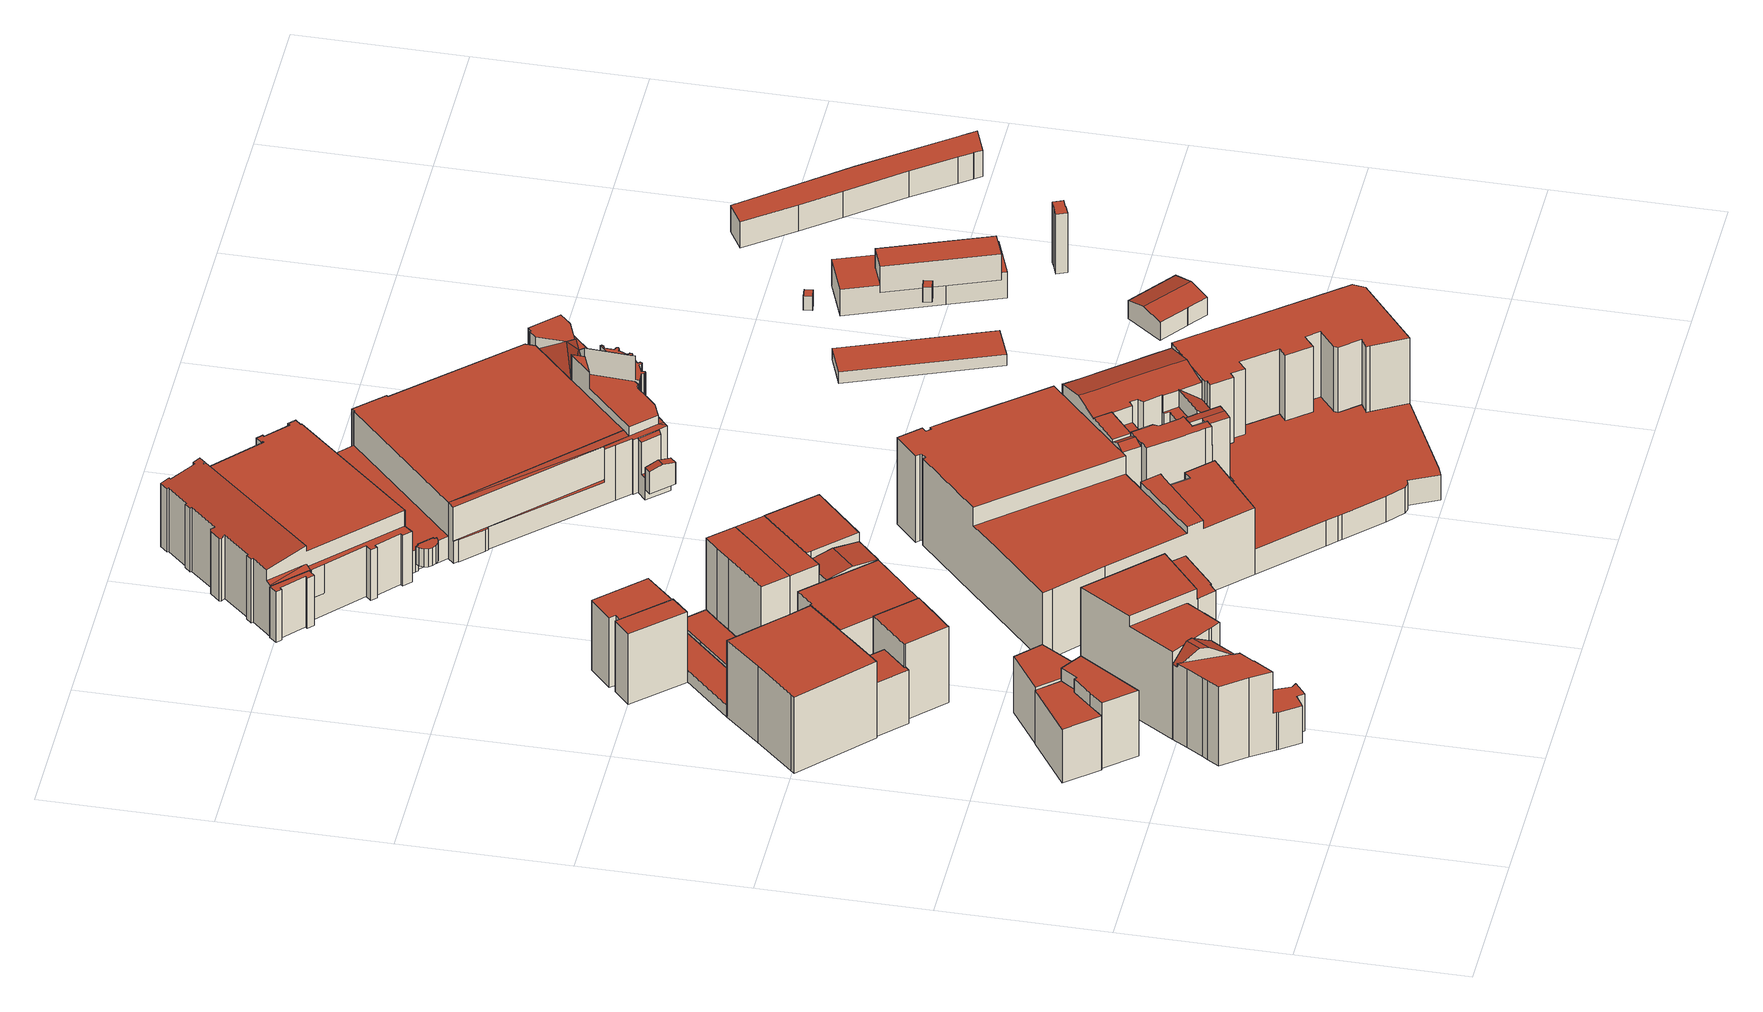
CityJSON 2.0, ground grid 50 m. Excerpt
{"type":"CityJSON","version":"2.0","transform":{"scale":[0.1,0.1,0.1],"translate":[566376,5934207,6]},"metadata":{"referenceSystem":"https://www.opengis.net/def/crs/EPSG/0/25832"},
"CityObjects":{
"building1":{"type":"Building","attributes":{"Gemeindeschluessel":"02000000","Geometrietyp2DReferenz":"3000","function":"31001_2010","roofType":"1000","measuredHeight":18.43,"storeysAboveGround":5},"geometry":[{"type":"MultiSurface","lod":"2","boundaries":[[[0,1,2,3,4,5,6]],[[7,8,9,10,11,12,13]],[[11,2,1,12]],[[12,1,0,13]],[[7,6,5,8]],[[8,5,4,9]],[[9,4,3,10]],[[10,3,2,11]],[[7,13,0,6]]],"semantics":{"surfaces":[{"type":"RoofSurface"},{"type":"GroundSurface"},{"type":"WallSurface"}],"values":[0,1,2,2,2,2,2,2,2]}}]},
"building2":{"type":"Building","attributes":{"Gemeindeschluessel":"02000000","Geometrietyp2DReferenz":"3000","function":"31001_2010","roofType":"1000","measuredHeight":30.87,"storeysAboveGround":7},"geometry":[{"type":"MultiSurface","lod":"2","boundaries":[[[14,15,16,17,18]],[[19,20,16,15]],[[21,22,20,19,23,24]],[[25,26,27,28]],[[29,30,31,32]],[[32,31,33,34]],[[18,35,14]],[[23,36,24]],[[37,38,39,40]],[[40,39,41,42]],[[43,22,21,44]],[[45,46,47,48]],[[49,50,51,36,23,14,35,33,31,30,27,26,52]],[[47,46,53,54,55,56,57,41,39,38]],[[45,48,37,40,42,25,28,29,32,34,58,43,44,59,60,61,62,63]],[[29,28,27,30]],[[59,44,21,24,36,51]],[[61,60,50,49,56,55]],[[43,58,17,16,20,22]],[[14,23,19,15]],[[62,61,55,54]],[[45,63,53,46]],[[63,62,54,53]],[[37,48,47,38]],[[60,59,51,50]],[[58,34,33,35,18,17]],[[25,42,41,57,52,26]],[[57,56,49,52]]],"semantics":{"surfaces":[{"type":"RoofSurface"},{"type":"WallSurface"},{"type":"GroundSurface"}],"values":[0,0,0,1,1,1,1,1,1,1,1,1,0,0,2,1,1,1,1,1,1,1,1,1,1,1,1,1]}}]},
"building3":{"type":"Building","attributes":{"Gemeindeschluessel":"02000000","Geometrietyp2DReferenz":"3000","function":"31001_2010","roofType":"1000","measuredHeight":22.39,"storeysAboveGround":7},"geometry":[{"type":"MultiSurface","lod":"2","boundaries":[[[64,65,66,67]],[[68,69,70,71]],[[71,70,72,73]],[[74,75,76,77]],[[78,79,75,74]],[[73,72,79,78]],[[69,68,67,66]],[[65,64,77,76]],[[64,67,68,71,73,78,74,77]],[[65,76,75,79,72,70,69,66]]],"semantics":{"surfaces":[{"type":"WallSurface"},{"type":"GroundSurface"},{"type":"RoofSurface"}],"values":[0,0,0,0,0,0,0,0,1,2]}}]},
"building4":{"type":"Building","attributes":{"Gemeindeschluessel":"02000000","Geometrietyp2DReferenz":"3000","function":"31001_2010","roofType":"1000","measuredHeight":19.21,"storeysAboveGround":4},"geometry":[{"type":"MultiSurface","lod":"2","boundaries":[[[80,81,82,83]],[[83,82,84,85]],[[85,84,86,87]],[[88,89,81,80]],[[87,86,89,88]],[[87,88,80,83,85]],[[89,86,84,82,81]]],"semantics":{"surfaces":[{"type":"WallSurface"},{"type":"GroundSurface"},{"type":"RoofSurface"}],"values":[0,0,0,0,0,1,2]}}]},
"building5":{"type":"Building","attributes":{"Gemeindeschluessel":"02000000","Geometrietyp2DReferenz":"3000","function":"31001_2010","roofType":"1000","measuredHeight":26.26,"storeysAboveGround":7},"geometry":[{"type":"MultiSurface","lod":"2","boundaries":[[[90,91,92,93]],[[93,92,94,95]],[[95,94,96,97]],[[97,96,98,99]],[[99,98,100,101]],[[101,100,102,103]],[[103,102,104,105]],[[105,104,106,107]],[[107,106,108,109]],[[109,108,110,111]],[[111,110,112,113]],[[113,112,114,115]],[[91,90,116,117]],[[117,116,118,119]],[[119,118,115,114]],[[115,118,116,90,93,95,97,99,101,103,105,107,109,111,113]],[[119,114,112,110,108,106,104,102,100,98,96,94,92,91,117]]],"semantics":{"surfaces":[{"type":"WallSurface"},{"type":"GroundSurface"},{"type":"RoofSurface"}],"values":[0,0,0,0,0,0,0,0,0,0,0,0,0,0,0,1,2]}}]},
"building6":{"type":"Building","attributes":{"Gemeindeschluessel":"02000000","Geometrietyp2DReferenz":"3000","function":"31001_2010","roofType":"1000","measuredHeight":18.42,"storeysAboveGround":4},"geometry":[{"type":"MultiSurface","lod":"2","boundaries":[[[120,121,122,123]],[[123,122,124,125]],[[126,127,128,129]],[[128,127,130,131,124,122,121]],[[132,126,129,120,123,125,133]],[[120,129,128,121]],[[126,132,130,127]],[[132,133,131,130]],[[133,125,124,131]]],"semantics":{"surfaces":[{"type":"WallSurface"},{"type":"RoofSurface"},{"type":"GroundSurface"}],"values":[0,0,0,1,2,0,0,0,0]}}]},
"building7":{"type":"Building","attributes":{"Gemeindeschluessel":"02000000","Geometrietyp2DReferenz":"3000","function":"31001_2010","roofType":"1000","measuredHeight":33.66,"storeysAboveGround":9},"geometry":[{"type":"MultiSurface","lod":"2","boundaries":[[[134,135,136,137,138,139,140,141]],[[142,143,144,145]],[[44,146,147,43]],[[43,147,148,58]],[[140,149,150,141]],[[151,139,138,152]],[[152,138,137,153]],[[153,137,136,154]],[[154,136,135,155]],[[155,135,134,156,145,144,157,158]],[[149,140,139,151,159,160]],[[161,44,43,58,159,151,152,153,154,155,158]],[[160,159,58,148,162,163]],[[156,134,141,150,163,162,143,142]],[[146,44,161,164]],[[164,161,158,157]],[[156,142,145]],[[163,150,149,160]],[[164,157,144,143,162,148,147,146]]],"semantics":{"surfaces":[{"type":"RoofSurface"},{"type":"WallSurface"},{"type":"GroundSurface"}],"values":[0,1,1,1,1,1,1,1,1,1,1,2,1,1,1,1,0,0,0]}}]},
"building8":{"type":"Building","attributes":{"Gemeindeschluessel":"02000000","Geometrietyp2DReferenz":"3000","function":"31001_2010","roofType":"1000","measuredHeight":26.05,"storeysAboveGround":7},"geometry":[{"type":"MultiSurface","lod":"2","boundaries":[[[165,166,167,168]],[[168,167,169,170]],[[170,169,171,172]],[[172,171,173,174]],[[175,176,166,165]],[[176,175,177,178]],[[178,177,174,173]],[[174,177,175,165,168,170,172]],[[178,173,171,169,167,166,176]]],"semantics":{"surfaces":[{"type":"WallSurface"},{"type":"GroundSurface"},{"type":"RoofSurface"}],"values":[0,0,0,0,0,0,0,1,2]}}]},
"building9":{"type":"Building","attributes":{"Gemeindeschluessel":"02000000","Geometrietyp2DReferenz":"3000","function":"31001_3010","roofType":"1000","measuredHeight":24.18,"storeysAboveGround":7},"geometry":[{"type":"MultiSurface","lod":"2","boundaries":[[[179,180,181,182]],[[183,184,185,186]],[[180,179,184,183]],[[182,181,186,185]],[[186,181,180,183]],[[182,185,184,179]]],"semantics":{"surfaces":[{"type":"WallSurface"},{"type":"GroundSurface"},{"type":"RoofSurface"}],"values":[0,0,0,0,1,2]}}]},
"building10":{"type":"Building","attributes":{"Gemeindeschluessel":"02000000","Geometrietyp2DReferenz":"3000","function":"31001_2010","roofType":"1000","measuredHeight":25.96,"storeysAboveGround":5},"geometry":[{"type":"MultiSurface","lod":"2","boundaries":[[[187,188,189,190]],[[190,189,191,192]],[[192,191,193,194]],[[195,196,197,198]],[[198,197,199,200]],[[196,195,194,193]],[[201,199,197,196,193,191,189,188,202]],[[203,204,187,190,192,194,195,198,200]],[[204,203,201,202]],[[203,200,199,201]],[[187,204,202,188]]],"semantics":{"surfaces":[{"type":"WallSurface"},{"type":"RoofSurface"},{"type":"GroundSurface"}],"values":[0,0,0,0,0,0,1,2,0,0,0]}}]},
"building11":{"type":"Building","attributes":{"Gemeindeschluessel":"02000000","Geometrietyp2DReferenz":"3000","function":"31001_2010","roofType":"1000","measuredHeight":4.04,"storeysAboveGround":7},"geometry":[{"type":"MultiSurface","lod":"2","boundaries":[[[205,206,207,208]],[[209,210,208,207]],[[211,212,206,205]],[[213,214,212,211]],[[214,213,210,209]],[[210,213,211,205,208]],[[214,209,207,206,212]]],"semantics":{"surfaces":[{"type":"WallSurface"},{"type":"GroundSurface"},{"type":"RoofSurface"}],"values":[0,0,0,0,0,1,2]}}]},
"building12":{"type":"Building","attributes":{"Gemeindeschluessel":"02000000","Geometrietyp2DReferenz":"3000","function":"31001_2070","roofType":"1000","measuredHeight":4.74,"storeysAboveGround":8},"geometry":[{"type":"MultiSurface","lod":"2","boundaries":[[[215,216,217,218]],[[218,217,219,220]],[[221,222,223,224]],[[224,223,225,226]],[[227,228,229,230]],[[220,219,222,221]],[[216,215,228,227]],[[230,229,226,225]],[[226,229,228,215,218,220,221,224]],[[230,225,223,222,219,217,216,227]]],"semantics":{"surfaces":[{"type":"WallSurface"},{"type":"GroundSurface"},{"type":"RoofSurface"}],"values":[0,0,0,0,0,0,0,0,1,2]}}]},
"building13":{"type":"Building","attributes":{"Gemeindeschluessel":"02000000","Geometrietyp2DReferenz":"3000","function":"31001_2010","roofType":"1000","measuredHeight":23.88,"storeysAboveGround":7},"geometry":[{"type":"MultiSurface","lod":"2","boundaries":[[[231,232,233,234]],[[235,236,237,238]],[[239,240,237,236,241,233,232]],[[242,231,234,243,235,238,244]],[[242,244,240,239]],[[231,242,239,232]],[[244,238,237,240]],[[235,243,241,236]],[[243,234,233,241]]],"semantics":{"surfaces":[{"type":"WallSurface"},{"type":"RoofSurface"},{"type":"GroundSurface"}],"values":[0,0,1,2,0,0,0,0,0]}}]},
"building14":{"type":"Building","attributes":{"Gemeindeschluessel":"02000000","Geometrietyp2DReferenz":"3000","function":"31001_2070","roofType":"1000","measuredHeight":29.1,"storeysAboveGround":8},"geometry":[{"type":"MultiSurface","lod":"2","boundaries":[[[245,246,247,248,249,250,251]],[[252,253,254,255]],[[256,249,248,257]],[[257,248,247,258]],[[258,247,246,259]],[[260,251,250,261]],[[262,263,264,265]],[[266,267,268,269]],[[261,250,249,256,269,268]],[[254,253,270,264,263,260,261,268,267]],[[271,272,262,265,273,252,255,266,269,256,257,258,259]],[[272,271,245,251,260]],[[271,259,246,245]],[[273,265,264,270]],[[262,272,260,263]],[[266,255,254,267]],[[252,273,270,253]]],"semantics":{"surfaces":[{"type":"RoofSurface"},{"type":"WallSurface"},{"type":"GroundSurface"}],"values":[0,1,1,1,1,1,1,1,1,0,2,1,1,1,1,1,1]}}]},
"building15":{"type":"Building","attributes":{"Gemeindeschluessel":"02000000","Geometrietyp2DReferenz":"3000","function":"31001_2010","roofType":"3100","measuredHeight":26.92,"storeysAboveGround":4},"geometry":[{"type":"MultiSurface","lod":"2","boundaries":[[[274,275,276,277,278]],[[279,277,276,280]],[[281,282,280,276,275]],[[283,284,279,280,282]],[[284,283,285,274,278]],[[285,283,282,281]],[[279,284,278,277]],[[285,281,275,274]]],"semantics":{"surfaces":[{"type":"RoofSurface"},{"type":"WallSurface"},{"type":"GroundSurface"}],"values":[0,1,1,2,1,1,1,0]}}]},
"building16":{"type":"Building","attributes":{"Gemeindeschluessel":"02000000","Geometrietyp2DReferenz":"3000","function":"31001_2070","roofType":"1000","measuredHeight":28.84,"storeysAboveGround":8},"geometry":[{"type":"MultiSurface","lod":"2","boundaries":[[[286,287,246,245,251,288,289]],[[290,291,292,293,294,295,296]],[[291,246,287,292]],[[292,287,286,293]],[[294,289,288,295]],[[295,288,251,296]],[[294,293,286,289]],[[291,290,245,246]],[[290,296,251,245]]],"semantics":{"surfaces":[{"type":"RoofSurface"},{"type":"GroundSurface"},{"type":"WallSurface"}],"values":[0,1,2,2,2,2,2,2,2]}}]},
"building17":{"type":"Building","attributes":{"Gemeindeschluessel":"02000000","Geometrietyp2DReferenz":"3000","function":"31001_2070","roofType":"1000","measuredHeight":28.69,"storeysAboveGround":8},"geometry":[{"type":"MultiSurface","lod":"2","boundaries":[[[297,298,299,300]],[[280,301,302,279]],[[303,304,305,282]],[[282,305,301,280]],[[304,303,300,299]],[[298,297,279,302]],[[279,297,300,303,282,280]],[[298,302,301,305,304,299]]],"semantics":{"surfaces":[{"type":"WallSurface"},{"type":"GroundSurface"},{"type":"RoofSurface"}],"values":[0,0,0,0,0,0,1,2]}}]},
"building18":{"type":"Building","attributes":{"Gemeindeschluessel":"02000000","Geometrietyp2DReferenz":"3000","function":"31001_2010","roofType":"1000","measuredHeight":29.59,"storeysAboveGround":8},"geometry":[{"type":"MultiSurface","lod":"2","boundaries":[[[306,307,308,309,310,311,312,313,314,315,316,317,318,319]],[[320,321,322,323,324]],[[325,326,327,328]],[[328,327,329,330]],[[331,318,317,332]],[[332,317,316,333]],[[333,316,315,334]],[[334,315,314,335]],[[335,314,313,336]],[[336,313,312,337]],[[337,312,311,338]],[[338,311,310,339]],[[339,310,309,340]],[[340,309,308,341]],[[342,306,319,343]],[[344,324,323,345]],[[346,345,323,322,347]],[[348,321,320,349]],[[350,351,352,353]],[[354,355,356,357]],[[357,358,359,360,361,362,363,364,365,366,367,368,369,325,328,330,370,371,331,332,333,334,335,336,337,338,339,340,341,372,354],[373,374,375,376,377,378,379]],[[369,368,367,366,380,381,349,320,324,344,326,325]],[[382,383,384,385,363,362,361,360,359,386]],[[347,387,388,350,353,385,384,383,382,386,389,356,355,390,391,346]],[[329,392,343,319,318,331,371,370,330]],[[348,393,394,377,376,375,321]],[[366,365,364,363,385,353,352,395,380]],[[379,388,387,373]],[[359,358,357,356,389,386]],[[394,351,350,388,379,378,377]],[[375,374,373,387,347,322,321]],[[307,390,355,354,372,341,308]],[[346,391,390,307,306,342,345]],[[381,380,395,352,351,394,393,348,349]],[[327,326,344,345,342,343,392,329]]],"semantics":{"surfaces":[{"type":"RoofSurface"},{"type":"WallSurface"},{"type":"GroundSurface"}],"values":[0,0,1,1,1,1,1,1,1,1,1,1,1,1,1,1,1,1,1,1,2,1,1,0,1,1,1,1,1,1,1,1,1,0,0]}}]},
"building19":{"type":"Building","attributes":{"Gemeindeschluessel":"02000000","Geometrietyp2DReferenz":"3000","function":"51009_1610","roofType":"1000","measuredHeight":6.19},"geometry":[{"type":"MultiSurface","lod":"2","boundaries":[[[396,397,398,399]],[[399,398,400,401]],[[401,400,402,403]],[[403,402,404,405]],[[405,404,406,407]],[[407,406,408,409]],[[409,408,410,411]],[[411,410,412,413]],[[413,412,414,415]],[[415,414,416,417]],[[418,419,397,396]],[[417,416,420,421]],[[421,420,419,418]],[[413,415,417,421,418,396,399,401,403,405,407,409,411]],[[419,420,416,414,412,410,408,406,404,402,400,398,397]]],"semantics":{"surfaces":[{"type":"WallSurface"},{"type":"GroundSurface"},{"type":"RoofSurface"}],"values":[0,0,0,0,0,0,0,0,0,0,0,0,0,1,2]}}]},
"building20":{"type":"Building","attributes":{"Gemeindeschluessel":"02000000","Geometrietyp2DReferenz":"3000","function":"31001_2010","roofType":"1000","measuredHeight":8.67,"storeysAboveGround":8},"geometry":[{"type":"MultiSurface","lod":"2","boundaries":[[[422,423,424,425,426,427,428,429,430,431,432,433,434,435,436,437,438,439,440,441,442,443,444,445,446,366,365,363,447,448,449,450,451,452]],[[453,454,455,456,457,458,459,460,461,462,463,464,465,466,467,468,469,470,471,472,473,474,475,476,477,478,479,480,481,482,483,484,485,486]],[[486,485,423,422]],[[485,484,424,423]],[[484,483,425,424]],[[483,482,426,425]],[[482,481,427,426]],[[481,480,428,427]],[[480,479,429,428]],[[479,478,430,429]],[[478,477,431,430]],[[477,476,432,431]],[[476,475,433,432]],[[475,474,434,433]],[[474,473,435,434]],[[473,472,436,435]],[[472,471,437,436]],[[471,470,438,437]],[[470,469,439,438]],[[469,468,440,439]],[[468,467,441,440]],[[467,466,442,441]],[[466,465,443,442]],[[465,464,444,443]],[[464,463,445,444]],[[463,462,446,445]],[[462,461,366,446]],[[461,460,365,366]],[[460,459,363,365]],[[459,458,447,363]],[[458,457,448,447]],[[457,456,449,448]],[[456,455,450,449]],[[455,454,451,450]],[[454,453,452,451]],[[453,486,422,452]]],"semantics":{"surfaces":[{"type":"GroundSurface"},{"type":"RoofSurface"},{"type":"WallSurface"}],"values":[0,1,2,2,2,2,2,2,2,2,2,2,2,2,2,2,2,2,2,2,2,2,2,2,2,2,2,2,2,2,2,2,2,2,2,2]}}]},
"building21":{"type":"Building","attributes":{"Gemeindeschluessel":"02000000","Geometrietyp2DReferenz":"3000","function":"31001_2010","roofType":"3100","measuredHeight":30.17,"storeysAboveGround":6},"geometry":[{"type":"MultiSurface","lod":"2","boundaries":[[[487,488,489,490,491]],[[489,492,493,494,490]],[[495,496,497,498]],[[499,500,501,502,503,504]],[[505,506,507,508,509,510,511,512,513]],[[514,515,516,517,518]],[[519,520,521,522]],[[523,524,519,525]],[[526,527,528,529,530,531]],[[487,532,488]],[[492,533,495,493]],[[518,493,495,533,534,514]],[[535,497,496,536]],[[517,536,496,495,493,518]],[[493,495,498,494]],[[522,537,538,504,519]],[[519,504,538,539,525]],[[540,541,542,543]],[[516,544,536,517]],[[519,504,503,520]],[[545,501,500,546]],[[524,499,504,519]],[[505,547,506]],[[526,548,513,512,549,527]],[[549,512,511]],[[550,509,508,551]],[[551,508,507,552]],[[505,513,548]],[[527,549,553,528]],[[510,554,511]],[[531,555,548,526]],[[520,503,556,521]],[[557,530,529,558]],[[559,560,561,562,563,564,565,566,567,568,569,570]],[[491,490,494,498,497,535,571,570,569,572,573,574,575,576]],[[577,578,579,580,581,563,562,561,560,559,570,571]],[[536,544,542,541,582,583,584,553,549,511,554,585,581,580,579,578,577,571,535]],[[586,587,588,550,551,552,589,590,545,546,591,592,593,594,595,596,597,598,599,600,576,575,574,573,572,569,568,567,566,565,564],[558,601,602,603,604,540,543,605,606,607,608,609,610,611,612,613,557]],[[614,615,616,539,538,537,617,618,619,620,621,534,533,492,622,488,532,623,624,625]],[[596,595,594,616,615,614,625,597]],[[545,590,589,552,507,506,547,502,501]],[[626,555,531,530,557,613,612]],[[522,521,556,627,618,617,537]],[[618,627,626,612,611,610,619]],[[587,586,564,563,581,585]],[[529,528,553,584,602,601,558]],[[602,584,583,603]],[[510,509,550,588,587,585,554]],[[524,523,592,591,546,500,499]],[[606,605,543,542,544,516,515]],[[583,582,541,540,604,603]],[[593,592,523,525,539,616,594]],[[620,619,610,609,608,621]],[[608,607,606,515,514,534,621]],[[625,624,623,599,598,597]],[[600,599,623,532,487,491,576]],[[622,492,489,488]],[[503,502,547,505,548,555,626,627,556]]],"semantics":{"surfaces":[{"type":"RoofSurface"},{"type":"WallSurface"},{"type":"GroundSurface"}],"values":[0,0,0,0,0,0,0,0,0,1,1,1,1,1,1,1,1,1,1,1,1,1,1,1,1,1,1,1,1,1,1,1,1,1,1,0,0,2,0,1,1,1,1,1,1,1,1,1,1,1,1,1,1,1,1,1,1,0]}}]},
"building22":{"type":"Building","attributes":{"Gemeindeschluessel":"02000000","Geometrietyp2DReferenz":"3000","function":"51009_1610","roofType":"3100","measuredHeight":8.58},"geometry":[{"type":"MultiSurface","lod":"2","boundaries":[[[628,629,630,631]],[[632,633,629,628]],[[634,631,630,635]],[[636,633,632,637]],[[637,632,628,631,634]],[[635,630,629,633,636]],[[635,636,637,634]]],"semantics":{"surfaces":[{"type":"RoofSurface"},{"type":"WallSurface"},{"type":"GroundSurface"}],"values":[0,0,1,1,1,1,2]}}]},
"building23":{"type":"Building","attributes":{"Gemeindeschluessel":"02000000","Geometrietyp2DReferenz":"3000","function":"31001_3030","roofType":"1000","measuredHeight":30.8,"storeysAboveGround":3},"geometry":[{"type":"MultiSurface","lod":"2","boundaries":[[[638,639,640,641]],[[639,642,640]],[[643,644,645,646,647,648,649,650,651,652,653,654,655,656,657,658,659,660,661,662,663,664,665,666,667,668,669,670,671,672,673,674,675]],[[676,677,678,679,680,681,682,683,684]],[[685,686,687]],[[688,689,690,691]],[[692,693,694,695]],[[696,692,695]],[[697,694,693]],[[698,699,700]],[[701,702,703,704,705,706,707,708,709,710,711,712]],[[710,713,714]],[[715,716,713]],[[710,715,713]],[[717,715,710]],[[718,719,720]],[[721,722,723,724,725,726,715,727]],[[728,729,730]],[[731,732,728,733]],[[734,735,736,729]],[[737,728,738,739]],[[732,738,728]],[[740,741,735,734]],[[742,743,744]],[[745,746,747,748,749,750,751,752,753,754]],[[755,756,757,758,759,760,761,762]],[[763,764,765]],[[766,767,768,769,770,771,772,773,774]],[[775,776,777,778,779]],[[780,781,782,783]],[[743,784,785,744]],[[786,639,638,784]],[[784,638,641,782]],[[787,674,673,788]],[[788,673,672,789]],[[789,672,671,790]],[[790,671,670,791]],[[791,670,669,792]],[[792,669,668,793]],[[793,668,667,794]],[[794,667,666,795]],[[795,666,665,796]],[[796,665,664,797]],[[797,664,663,798]],[[798,663,662,799]],[[799,662,661,800]],[[800,661,660,801]],[[801,660,659,802]],[[802,659,658,803]],[[803,658,657,804]],[[804,657,656,805]],[[805,656,655,806]],[[806,655,654,807]],[[807,654,653,808]],[[808,653,652,809]],[[809,652,651,810]],[[810,651,650,811]],[[811,650,649,812]],[[812,649,648,813]],[[813,648,647,814]],[[814,647,646,815]],[[815,646,645,816]],[[817,644,643,818]],[[742,819,784,743]],[[820,821,822,823]],[[823,822,824,825]],[[825,824,826,827]],[[827,826,828,829]],[[829,828,830,831]],[[831,830,832,833]],[[678,834,835,679]],[[836,684,683,837]],[[837,683,682,838]],[[838,682,681,839]],[[839,681,680,840]],[[752,685,687,753]],[[676,841,842,677]],[[843,844,845,846]],[[846,845,847,848]],[[848,847,849,850]],[[751,851,852,685,752]],[[685,852,853,854]],[[759,689,688,760]],[[760,688,691,761]],[[855,856,857,858]],[[689,859,860,690]],[[861,690,860,856,855]],[[695,862,863,853]],[[772,864,865,773]],[[866,867,868,869]],[[869,868,870,871]],[[871,870,872,873]],[[758,874,859,689,759]],[[765,694,697,763]],[[713,875,699,698,714]],[[876,714,698,700,877]],[[701,878,702]],[[879,880,881,882]],[[883,884,885,886]],[[886,885,887,888]],[[889,890,891,892]],[[892,891,893,894]],[[894,893,895,896]],[[896,895,897,898]],[[898,897,899,900]],[[900,899,901,902]],[[902,901,903,904]],[[904,903,905,906]],[[711,710,714]],[[719,709,708,720]],[[907,707,706,908]],[[908,706,705,909]],[[909,705,704,910]],[[910,704,703,911]],[[701,712,912]],[[778,913,914,716,779]],[[716,914,875,713]],[[715,717,727]],[[716,715,726]],[[716,726,725,775,779]],[[733,730,723,722,731]],[[737,729,728]],[[728,730,733]],[[915,916,917,918]],[[918,917,919,920]],[[921,922,923,924]],[[925,926,927,928]],[[928,927,929,930]],[[930,929,931,932]],[[932,931,933,934]],[[934,933,935,936]],[[937,750,749,938]],[[938,749,748,939]],[[939,748,747,940]],[[940,747,746,941]],[[941,746,745,942]],[[942,745,754,943]],[[944,945,946,947]],[[948,757,756,949]],[[949,756,755,950]],[[950,755,762,951]],[[952,770,769,953]],[[953,769,768,954]],[[954,768,767,955]],[[955,767,766,956]],[[956,766,774,957]],[[958,959,960,961]],[[961,960,962,963]],[[963,962,964,965]],[[965,964,966,967]],[[967,966,968,969]],[[969,968,970,971]],[[971,970,972,973]],[[973,972,974,975]],[[975,974,976,977]],[[977,976,978,979]],[[980,981,982,983]],[[983,982,984,985]],[[985,984,986,987]],[[988,989,990,991]],[[992,777,776,993]],[[783,782,641,640,642,675,674,787]],[[873,872,994,764,763,697,693,692,696,874,995]],[[996,741,740,739,738,732,731,722,721,718,720,708,707,907]],[[988,991,879,882,980,983,985,987,883,886,888,958,961,963,965,967,969,971,973,975,977,979,889,892,894,896,898,900,902,904,906,952,953,954,955,956,957,866,869,871,873,995,948,949,950,951,861,855,858,997,937,938,939,940,941,942,943,998,836,837,838,839,840,999,925,928,930,932,934,936,1000,1001,921,924,1002,915,918,920,780,783,787,788,789,790,791,792,793,794,795,796,797,798,799,800,801,802,803,804,805,806,807,808,809,810,811,812,813,814,815,816,820,823,825,827,829,831,833,944,947,1003,843,846,848,850,992,993,1004,1005,996,907,908,909,910,911]],[[1006,923,922,1007,785,784,782,781,919,917,916]],[[1008,875,914,913,849,847,845,844,842,841,1009]],[[857,856,860,859,874,696,695,853,852,851,1010]],[[978,976,974,972,970,968,966,964,962,960,959,887,885,884,986,984,982,981,881,880,990,989,878,701,912,1011,905,903,901,899,897,895,893,891,890]],[[1001,1000,1012,819,742,744,785,1007]],[[926,925,999,1013,1014]],[[843,1003,1015,834,678,677,842,844]],[[998,943,754,753,687,686,1009,841,676]],[[849,913,778,777,992,850]],[[877,700,699,875,1008,1016,854,853,863]],[[878,989,988,911,703,702]],[[1005,1004,724,723,730,729,736]],[[737,739,740,734,729]],[[996,1005,736,735,741]],[[1004,993,776,775,725,724]],[[709,719,718,721,727,717,710]],[[952,906,905,1011,771,770]],[[978,890,889,979]],[[887,959,958,888]],[[986,884,883,987]],[[881,981,980,882]],[[990,880,879,991]],[[711,714,876,864,772,771,1011,912,712]],[[948,995,874,758,757]],[[866,957,774,773,865,867]],[[862,695,694,765,764,994]],[[861,951,762,761,691,690]],[[937,997,1010,851,751,750]],[[857,1010,997,858]],[[1016,1008,1009,686]],[[836,998,676,684]],[[999,840,680,679,835,1013]],[[1015,1003,947,946]],[[945,944,833,832]],[[1012,1000,936,935]],[[639,786,1014,1013,818,643,675,642]],[[820,816,645,644,817,821]],[[1006,916,915,1002]],[[923,1006,1002,924]],[[1007,922,921,1001]],[[919,781,780,920]],[[862,994,872,870,868,867,865,864,876,877,863]],[[1016,686,685,854]],[[945,832,830,828,826,824,822,821,817,818,1013,835,834,1015,946]],[[1012,935,933,931,929,927,926,1014,786,784,819]]],"semantics":{"surfaces":[{"type":"RoofSurface"},{"type":"WallSurface"},{"type":"GroundSurface"}],"values":[0,0,0,0,0,0,0,0,0,0,0,0,0,0,0,0,0,0,0,0,0,0,0,0,0,0,0,0,0,1,1,1,1,1,1,1,1,1,1,1,1,1,1,1,1,1,1,1,1,1,1,1,1,1,1,1,1,1,1,1,1,1,1,1,1,1,1,1,1,1,1,1,1,1,1,1,1,1,1,1,1,1,1,1,1,1,1,1,1,1,1,1,1,1,1,1,1,1,1,1,1,1,1,1,1,1,1,1,1,1,1,1,1,1,1,1,1,1,1,1,1,1,1,1,1,1,1,1,1,1,1,1,1,1,1,1,1,1,1,1,1,1,1,1,1,1,1,1,1,1,1,1,1,1,1,1,1,1,1,1,1,1,1,1,2,0,0,0,0,1,1,1,1,1,1,1,1,1,1,1,1,1,1,1,1,1,1,1,1,1,1,1,1,1,1,1,1,1,1,1,1,1,1,1,1,1,0,0,0,0]}}]},
"building24":{"type":"Building","attributes":{"Gemeindeschluessel":"02000000","Geometrietyp2DReferenz":"3000","function":"31001_2010","roofType":"1000","measuredHeight":31.05,"storeysAboveGround":7},"geometry":[{"type":"MultiSurface","lod":"2","boundaries":[[[1017,1018,1019,437,436,435,434,433,432,431,430,429,428,427,426,425,424,423,422,452,451,1020,1021]],[[1022,1023,1024,1025,1026,1027,1028,1029,1030,1031,1032,1033,1034,1035,1036,1037,1038,1039,1040,1041,1042,1043,1044]],[[1044,1043,1018,1017]],[[1043,1042,1019,1018]],[[1042,1041,437,1019]],[[1041,1040,436,437]],[[1040,1039,435,436]],[[1039,1038,434,435]],[[1038,1037,433,434]],[[1037,1036,432,433]],[[1036,1035,431,432]],[[1035,1034,430,431]],[[1034,1033,429,430]],[[1033,1032,428,429]],[[1032,1031,427,428]],[[1031,1030,426,427]],[[1030,1029,425,426]],[[1029,1028,424,425]],[[1028,1027,423,424]],[[1027,1026,422,423]],[[1026,1025,452,422]],[[1025,1024,451,452]],[[1024,1023,1020,451]],[[1023,1022,1021,1020]],[[1022,1044,1017,1021]]],"semantics":{"surfaces":[{"type":"GroundSurface"},{"type":"RoofSurface"},{"type":"WallSurface"}],"values":[0,1,2,2,2,2,2,2,2,2,2,2,2,2,2,2,2,2,2,2,2,2,2,2,2]}}]},
"building25":{"type":"Building","attributes":{"Gemeindeschluessel":"02000000","Geometrietyp2DReferenz":"3000","function":"31001_3060","roofType":"1000","measuredHeight":3.77,"storeysAboveGround":1},"geometry":[{"type":"MultiSurface","lod":"2","boundaries":[[[1045,1046,1047,1048]],[[1049,1050,1051,1052]],[[1049,1048,1047,1050]],[[1050,1047,1046,1051]],[[1051,1046,1045,1052]],[[1052,1045,1048,1049]]],"semantics":{"surfaces":[{"type":"RoofSurface"},{"type":"GroundSurface"},{"type":"WallSurface"}],"values":[0,1,2,2,2,2]}}]},
"building26":{"type":"Building","attributes":{"Gemeindeschluessel":"02000000","Geometrietyp2DReferenz":"3000","function":"51009_1610","roofType":"3100","measuredHeight":7.84},"geometry":[{"type":"MultiSurface","lod":"2","boundaries":[[[1053,1054,1055,1056,1057,1058]],[[1059,1055,1054,1060]],[[1060,1054,1053,1061]],[[1062,1063,1064,1058,1057]],[[1059,1060,1061,1064,1063,1065]],[[1056,1055,1059,1065,1066]],[[1066,1065,1063,1062]],[[1064,1061,1053,1058]],[[1066,1062,1057,1056]]],"semantics":{"surfaces":[{"type":"RoofSurface"},{"type":"WallSurface"},{"type":"GroundSurface"}],"values":[0,1,1,1,2,1,1,1,0]}}]},
"building27":{"type":"Building","attributes":{"Gemeindeschluessel":"02000000","Geometrietyp2DReferenz":"3000","function":"31001_3091","roofType":"1000","measuredHeight":4.73,"storeysAboveGround":1},"geometry":[{"type":"MultiSurface","lod":"2","boundaries":[[[1067,1068,1069,1070]],[[1071,1072,1073,1074]],[[1074,1073,1068,1067]],[[1073,1072,1069,1068]],[[1072,1071,1070,1069]],[[1071,1074,1067,1070]]],"semantics":{"surfaces":[{"type":"GroundSurface"},{"type":"RoofSurface"},{"type":"WallSurface"}],"values":[0,1,2,2,2,2]}}]},
"building28":{"type":"Building","attributes":{"Gemeindeschluessel":"02000000","Geometrietyp2DReferenz":"3000","function":"31001_3091","roofType":"1000","measuredHeight":4.93,"storeysAboveGround":1},"geometry":[{"type":"MultiSurface","lod":"2","boundaries":[[[1075,1076,1077,1078]],[[1079,1080,1081,1082]],[[1082,1081,1076,1075]],[[1081,1080,1077,1076]],[[1080,1079,1078,1077]],[[1079,1082,1075,1078]]],"semantics":{"surfaces":[{"type":"GroundSurface"},{"type":"RoofSurface"},{"type":"WallSurface"}],"values":[0,1,2,2,2,2]}}]},
"building29":{"type":"Building","attributes":{"Gemeindeschluessel":"02000000","Geometrietyp2DReferenz":"3000","function":"31001_2463","roofType":"1000","measuredHeight":9,"storeysAboveGround":1},"geometry":[{"type":"MultiSurface","lod":"2","boundaries":[[[1083,1084,1085,1086]],[[1087,1088,1089,1090]],[[1090,1089,1084,1083]],[[1089,1088,1085,1084]],[[1088,1087,1086,1085]],[[1087,1090,1083,1086]]],"semantics":{"surfaces":[{"type":"GroundSurface"},{"type":"RoofSurface"},{"type":"WallSurface"}],"values":[0,1,2,2,2,2]}}]},
"building30":{"type":"Building","attributes":{"Gemeindeschluessel":"02000000","Geometrietyp2DReferenz":"3000","function":"31001_2420","roofType":"1000","measuredHeight":20.45},"geometry":[{"type":"MultiSurface","lod":"2","boundaries":[[[1091,1092,1093,1094,1095,1096,1097,1098,1099]],[[1100,1101,1102,1103,1104,1105,1106,1107,1108]],[[1100,1099,1098,1101]],[[1101,1098,1097,1102]],[[1102,1097,1096,1103]],[[1103,1096,1095,1104]],[[1104,1095,1094,1105]],[[1105,1094,1093,1106]],[[1106,1093,1092,1107]],[[1107,1092,1091,1108]],[[1108,1091,1099,1100]]],"semantics":{"surfaces":[{"type":"RoofSurface"},{"type":"GroundSurface"},{"type":"WallSurface"}],"values":[0,1,2,2,2,2,2,2,2,2,2]}}]},
"building31":{"type":"Building","attributes":{"Gemeindeschluessel":"02000000","Geometrietyp2DReferenz":"3000","function":"51009_1610","roofType":"1000","measuredHeight":9},"geometry":[{"type":"MultiSurface","lod":"2","boundaries":[[[1109,1110,1111,1112,1113,1114]],[[1115,1116,1117,1118,1119,1120]],[[1120,1119,1110,1109]],[[1119,1118,1111,1110]],[[1118,1117,1112,1111]],[[1117,1116,1113,1112]],[[1116,1115,1114,1113]],[[1115,1120,1109,1114]]],"semantics":{"surfaces":[{"type":"GroundSurface"},{"type":"RoofSurface"},{"type":"WallSurface"}],"values":[0,1,2,2,2,2,2,2]}}]},
"building32":{"type":"Building","attributes":{"Gemeindeschluessel":"02000000","Geometrietyp2DReferenz":"3000","function":"51009_1610","roofType":"1000","measuredHeight":9},"geometry":[{"type":"MultiSurface","lod":"2","boundaries":[[[1121,1122,1123,1124,1125,1126,1127,1128,1129,1130,1131,1132,1133,1134,1135]],[[1136,1137,1138,1139,1140,1141,1142,1143,1144,1145,1146,1147,1148,1149,1150]],[[1150,1149,1122,1121]],[[1149,1148,1123,1122]],[[1148,1147,1124,1123]],[[1147,1146,1125,1124]],[[1146,1145,1126,1125]],[[1145,1144,1127,1126]],[[1144,1143,1128,1127]],[[1143,1142,1129,1128]],[[1142,1141,1130,1129]],[[1141,1140,1131,1130]],[[1140,1139,1132,1131]],[[1139,1138,1133,1132]],[[1138,1137,1134,1133]],[[1137,1136,1135,1134]],[[1136,1150,1121,1135]]],"semantics":{"surfaces":[{"type":"GroundSurface"},{"type":"RoofSurface"},{"type":"WallSurface"}],"values":[0,1,2,2,2,2,2,2,2,2,2,2,2,2,2,2,2]}}]}
},
"vertices":[
[303,808,223],[249,870,223],[92,763,223],[171,669,223],[208,708,223],[261,764,223],[269,758,223],[269,758,38],[261,764,38],[208,708,38],[171,669,38],[92,763,38],[249,870,38],[303,808,38],
[334,475,315],[355,433,353],[381,475,353],[336,505,301],[327,490,302],[366,411,351],[399,464,351],[461,423,302],[456,427,306],[394,353,315],[405,332,301],[300,286,44],[300,286,315],[244,358,315],[244,358,44],[268,395,44],[268,395,315],[277,409,315],[277,409,44],[308,459,315],[308,459,44],[327,490,315],[405,332,315],[391,155,44],[391,155,172],[349,213,172],[349,213,44],[347,217,172],[347,217,44],[456,427,44],[461,423,44],[445,160,44],[445,160,172],[428,179,172],[428,179,44],[378,287,315],[377,287,315],[402,328,315],[340,227,315],[485,192,172],[469,199,172],[447,244,172],[378,287,172],[340,227,172],[336,505,44],[402,328,44],[377,287,44],[447,244,44],[469,199,44],[485,192,44],
[261,764,44],[261,764,268],[269,758,268],[269,758,44],[303,808,44],[303,808,268],[366,767,268],[366,767,44],[367,766,268],[367,766,44],[171,669,44],[171,669,268],[208,708,268],[208,708,44],[246,581,44],[246,581,268],
[249,870,40],[249,870,232],[374,955,232],[374,955,40],[443,889,232],[443,889,40],[366,767,232],[366,767,40],[303,808,40],[303,808,232],
[215,1720,28],[215,1720,290],[283,1655,290],[283,1655,28],[286,1652,290],[286,1652,28],[350,1590,290],[350,1590,28],[353,1586,290],[353,1586,28],[414,1528,290],[414,1528,28],[339,1446,290],[339,1446,28],[318,1424,290],[318,1424,28],[308,1413,290],[308,1413,28],[281,1384,290],[281,1384,28],[215,1313,290],[215,1313,28],[203,1301,290],[203,1301,28],[2,1489,290],[2,1489,28],[119,1615,28],[119,1615,290],[13,1501,28],[13,1501,290],
[203,1301,33],[203,1301,217],[215,1313,217],[215,1313,33],[281,1384,217],[281,1384,33],[288,1237,33],[288,1237,217],[278,1227,217],[278,1227,33],[285,1241,217],[354,1310,217],[285,1241,33],[354,1310,33],
[581,485,345],[583,486,345],[626,444,345],[653,466,345],[656,463,345],[765,556,345],[718,604,345],[580,487,345],[558,509,107],[558,509,345],[525,456,345],[525,456,107],[461,423,345],[456,427,345],[336,505,345],[718,604,381],[580,487,381],[765,556,44],[656,463,44],[653,466,44],[626,444,44],[583,486,44],[581,485,107],[523,455,345],[523,455,44],[523,799,44],[523,799,381],[491,405,44],[424,643,345],[424,643,381],[491,405,345],
[437,1186,36],[437,1186,297],[396,1147,297],[396,1147,36],[387,1138,297],[387,1138,36],[288,1237,297],[288,1237,36],[285,1241,297],[285,1241,36],[497,1243,36],[497,1243,297],[393,1349,36],[393,1349,297],
[398,1907,266],[398,1907,24],[272,2042,24],[272,2042,266],[349,1857,24],[349,1857,266],[221,1995,266],[221,1995,24],
[339,1446,34],[339,1446,294],[414,1528,294],[414,1528,34],[417,1525,294],[417,1525,34],[464,1573,294],[464,1573,34],[646,1386,34],[646,1386,294],[641,1381,294],[641,1381,34],[611,1353,294],[611,1353,34],[497,1243,294],[318,1424,294],[497,1243,34],[318,1424,34],
[283,1655,27],[283,1655,67],[215,1720,67],[215,1720,27],[482,1993,67],[482,1993,27],[469,1846,27],[469,1846,67],[547,1926,27],[547,1926,67],
[612,1858,29],[612,1858,77],[573,1819,77],[573,1819,29],[536,1781,77],[536,1781,29],[350,1590,29],[350,1590,77],[286,1652,77],[286,1652,29],[283,1655,77],[283,1655,29],[547,1926,77],[547,1926,29],[469,1846,29],[469,1846,77],
[282,2030,22],[282,2030,261],[301,2047,261],[301,2047,22],[355,2125,22],[355,2125,261],[358,2122,261],[358,2122,22],[398,1907,261],[482,1993,261],[287,2062,261],[398,1907,22],[287,2062,22],[482,1993,22],
[603,1715,323],[676,1791,323],[612,1858,323],[573,1819,323],[536,1781,323],[426,1668,323],[491,1601,323],[417,1525,32],[417,1525,38],[414,1528,38],[414,1528,32],[536,1781,32],[573,1819,32],[612,1858,32],[676,1791,32],[491,1601,38],[426,1668,38],[556,1533,32],[556,1533,38],[530,1506,38],[530,1506,32],[353,1586,32],[353,1586,38],[350,1590,38],[350,1590,32],[464,1573,38],[603,1715,32],[491,1601,32],[464,1573,32],
[588,1445,306],[658,1516,306],[609,1567,296],[599,1577,294],[530,1506,294],[599,1577,37],[609,1567,37],[717,1454,294],[717,1454,37],[646,1386,37],[530,1506,37],[646,1386,295],
[703,1684,323],[741,1723,323],[556,1533,323],[599,1577,323],[603,1715,35],[676,1791,35],[741,1723,35],[703,1684,35],[599,1577,35],[556,1533,35],[491,1601,35],
[703,1684,37],[703,1684,324],[741,1723,324],[741,1723,37],[609,1567,324],[599,1577,324],[864,1595,37],[864,1595,324],[717,1454,324],
[1173,805,344],[1441,1059,344],[1242,1296,344],[1193,1353,344],[1186,1347,344],[1173,1362,344],[1185,1373,344],[1130,1432,344],[1059,1366,344],[1068,1356,344],[1072,1352,344],[1057,1338,344],[1051,1345,344],[863,1166,344],[982,551,305],[1146,692,305],[1163,706,305],[1117,752,305],[944,588,305],[755,779,48],[755,779,282],[627,898,282],[627,898,48],[605,921,282],[605,921,48],[1051,1345,48],[1057,1338,48],[1072,1352,48],[1068,1356,48],[1059,1366,48],[1130,1432,48],[1185,1373,48],[1173,1362,48],[1186,1347,48],[1193,1353,48],[1242,1296,48],[1173,805,282],[863,1166,282],[944,588,282],[1117,752,282],[1117,752,123],[1163,706,123],[1146,692,276],[982,551,276],[1220,650,123],[1220,650,276],[1289,581,276],[1289,581,123],[1458,1039,48],[1458,1039,123],[1197,818,123],[1197,818,48],[1177,801,48],[1176,800,48],[1214,755,48],[1216,752,48],[1269,689,48],[1332,616,48],[1289,581,48],[1197,507,48],[1101,431,48],[1032,500,48],[982,551,48],[944,588,48],[779,1086,48],[863,1166,48],[1441,1059,48],[1207,744,48],[1163,706,48],[1146,692,48],[1197,632,48],[1198,631,48],[1220,650,48],[1258,682,48],[1101,431,276],[1032,500,276],[1214,755,123],[1216,752,123],[1269,689,123],[1332,616,123],[1176,800,123],[1207,744,123],[1258,682,123],[1177,801,123],[1441,1059,123],[1173,805,123],[779,1086,282],[1197,632,276],[1198,631,276],[1197,507,276],
[698,2661,37],[698,2661,98],[700,2674,98],[700,2674,37],[706,2685,98],[706,2685,37],[713,2679,98],[713,2679,37],[717,2682,98],[717,2682,37],[754,2646,98],[754,2646,37],[750,2643,98],[750,2643,37],[756,2637,98],[756,2637,37],[745,2630,98],[745,2630,37],[732,2628,98],[732,2628,37],[720,2631,98],[720,2631,37],[701,2649,37],[701,2649,98],[709,2638,98],[709,2638,37],
[1513,639,48],[1559,583,48],[1574,595,48],[1602,560,48],[1630,583,48],[1709,486,48],[1683,465,48],[1737,398,48],[1776,430,48],[1808,391,48],[1750,343,48],[1748,331,48],[1795,275,48],[1764,256,48],[1770,246,48],[1827,148,48],[1558,13,48],[1530,1,48],[1486,86,48],[1469,81,48],[1454,84,48],[1404,128,48],[1303,229,48],[1293,239,48],[1266,266,48],[1346,599,48],[1391,547,48],[1412,564,48],[1506,641,48],[1525,655,48],[1528,651,48],[1528,651,134],[1525,655,134],[1506,641,134],[1412,564,134],[1391,547,134],[1346,599,134],[1332,616,134],[1197,507,134],[1101,431,134],[1266,266,134],[1293,239,134],[1303,229,134],[1404,128,134],[1454,84,134],[1469,81,134],[1486,86,134],[1530,1,134],[1558,13,134],[1827,148,134],[1770,246,134],[1764,256,134],[1795,275,134],[1748,331,134],[1750,343,134],[1808,391,134],[1776,430,134],[1737,398,134],[1683,465,134],[1709,486,134],[1630,583,134],[1602,560,134],[1574,595,134],[1559,583,134],[1513,639,134],
[1233,776,336],[1250,791,348],[1254,793,350],[1218,836,350],[1197,818,336],[1257,796,348],[1276,812,335],[1239,854,335],[1276,812,343],[1359,882,343],[1323,925,343],[1239,854,343],[1367,616,334],[1368,617,334],[1412,564,334],[1434,582,337],[1388,636,337],[1365,617,334],[1418,645,334],[1457,600,284],[1506,641,284],[1525,655,284],[1538,666,284],[1540,668,284],[1497,719,341],[1494,723,344],[1411,654,344],[1320,760,284],[1321,764,284],[1401,833,284],[1359,882,284],[1276,812,284],[1365,617,284],[1388,636,284],[1357,672,284],[1335,653,284],[1346,599,284],[1367,616,284],[1345,601,284],[1411,654,284],[1494,723,284],[1462,760,284],[1458,756,284],[1468,743,284],[1389,679,284],[1233,776,348],[1276,812,348],[1320,760,348],[1323,925,341],[1359,882,341],[1335,653,348],[1365,617,348],[1345,601,348],[1428,824,60],[1428,824,344],[1412,842,344],[1412,842,60],[1401,833,341],[1412,564,60],[1368,617,60],[1457,600,334],[1411,654,334],[1494,723,341],[1538,666,60],[1525,655,60],[1506,641,60],[1462,760,341],[1540,668,341],[1389,679,334],[1357,672,337],[1468,743,60],[1458,756,60],[1494,996,341],[1551,929,341],[1596,876,341],[1631,834,341],[1677,780,341],[1677,780,60],[1631,834,60],[1596,876,60],[1551,929,60],[1494,996,60],[1458,1039,60],[1458,1039,341],[1391,982,361],[1391,982,60],[1323,925,60],[1239,854,60],[1218,836,60],[1197,818,60],[1426,940,361],[1484,872,361],[1529,819,361],[1563,778,361],[1609,724,361],[1427,823,344],[1424,806,341],[1464,763,341],[1569,692,349],[1609,724,60],[1569,692,60],[1540,668,60],[1457,600,60],[1434,582,60],[1367,616,60],[1346,599,60],[1345,601,60],[1332,616,60],[1315,636,60],[1270,689,60],[1214,755,60],[1234,772,60],[1235,774,60],[1233,776,60],[1462,760,60],[1464,763,60],[1424,806,60],[1427,823,60],[1401,833,60],[1321,764,60],[1320,760,60],[1318,742,60],[1324,735,60],[1363,690,60],[1373,686,60],[1389,678,60],[1389,679,60],[1270,689,348],[1315,636,348],[1332,616,348],[1357,672,348],[1373,686,348],[1363,690,348],[1324,735,348],[1318,742,348],[1254,793,348],[1235,774,348],[1234,772,348],[1214,755,348],[1389,678,334],[1373,686,335],
[1158,2090,131],[1175,2106,131],[1147,2136,121],[1130,2120,121],[1187,2060,121],[1203,2076,121],[1130,2120,46],[1147,2136,46],[1203,2076,46],[1187,2060,46],
[435,2923,184],[448,2937,192],[344,3016,185],[343,3014,184],[355,3028,192],[448,2937,254],[760,3280,254],[755,3284,252],[758,3287,252],[763,3283,254],[778,3300,254],[761,3315,249],[756,3309,249],[696,3365,233],[701,3370,233],[680,3389,227],[659,3366,227],[662,3363,228],[604,3301,228],[600,3305,227],[584,3288,227],[588,3284,228],[515,3205,228],[511,3209,227],[509,3215,225],[507,3215,225],[505,3215,225],[503,3214,225],[501,3213,224],[499,3212,224],[473,3184,224],[474,3177,225],[486,3172,228],[413,3091,228],[408,3095,227],[393,3079,227],[398,3075,228],[355,3028,228],[784,2610,85],[1133,2944,85],[1006,3063,85],[682,2709,85],[706,2685,85],[713,2679,85],[717,2682,85],[754,2646,85],[750,2643,85],[1118,2245,199],[784,2609,202],[767,2593,199],[1206,2105,195],[1225,2113,195],[1175,2162,195],[1161,2149,195],[1257,2107,198],[1269,2118,199],[1273,2132,200],[1244,2120,200],[1248,2098,198],[1278,2127,199],[1388,2353,288],[1390,2391,288],[1324,2328,288],[1474,2301,237],[1510,2335,206],[1509,2336,206],[1501,2333,214],[1500,2337,215],[1504,2341,211],[1502,2343,213],[1512,2353,205],[1515,2404,205],[1470,2386,245],[1388,2353,318],[1380,2211,318],[1390,2391,188],[1388,2353,245],[1517,2431,231],[1522,2517,188],[1515,2404,245],[1599,2437,201],[1515,2404,201],[1512,2353,201],[1599,2437,231],[1632,2469,231],[1556,2545,231],[1545,2534,231],[1542,2537,231],[1522,2517,231],[1515,2404,231],[1598,2505,155],[1558,2547,136],[1556,2545,136],[1632,2469,135],[1633,2469,139],[1556,2545,135],[1599,2506,152],[1615,2522,152],[1575,2563,136],[1558,2547,135],[1634,2471,139],[1634,2471,135],[1634,2471,138],[1650,2486,138],[467,2891,85],[435,2923,85],[434,2921,85],[775,2580,85],[774,2579,85],[833,2518,85],[833,2519,85],[841,2511,85],[844,2513,85],[1106,2240,85],[1118,2245,85],[767,2593,85],[764,2591,85],[1203,2076,85],[1231,2103,85],[1242,2092,85],[1244,2094,85],[1225,2113,85],[1206,2105,85],[1161,2149,85],[1147,2136,85],[1278,2127,85],[1291,2139,85],[1273,2132,85],[1368,2190,85],[1371,2188,85],[1375,2189,85],[1377,2192,85],[1378,2199,85],[1379,2199,85],[1380,2211,85],[1367,2198,85],[1366,2193,85],[1542,2537,85],[1539,2540,85],[1534,2535,85],[1523,2546,85],[1522,2517,85],[339,3017,10],[339,3017,183],[343,3014,183],[343,3014,10],[435,2923,183],[434,2921,183],[448,2937,183],[398,3075,10],[393,3079,10],[408,3095,10],[413,3091,10],[486,3172,10],[474,3177,10],[473,3184,10],[499,3212,10],[501,3213,10],[503,3214,10],[505,3215,10],[507,3215,10],[509,3215,10],[511,3209,10],[515,3205,10],[588,3284,10],[584,3288,10],[600,3305,10],[604,3301,10],[662,3363,10],[659,3366,10],[680,3389,10],[701,3370,10],[696,3365,10],[756,3309,10],[761,3315,10],[778,3300,10],[763,3283,10],[758,3287,10],[755,3284,10],[760,3280,236],[448,2937,236],[467,2891,183],[905,3148,10],[905,3148,236],[908,3151,236],[908,3151,10],[903,3155,236],[903,3155,10],[919,3172,236],[919,3172,10],[935,3157,236],[935,3157,10],[931,3153,236],[931,3153,10],[994,3094,236],[994,3094,10],[1006,3063,236],[682,2709,236],[750,2643,10],[754,2646,10],[717,2682,10],[713,2679,10],[706,2685,10],[784,2610,201],[1133,2944,201],[1135,2942,10],[1135,2942,201],[1144,2952,201],[1144,2952,10],[1222,2871,201],[1222,2871,10],[1217,2866,201],[1217,2866,10],[1106,2240,198],[1118,2245,200],[1177,2187,200],[1177,2187,199],[1164,2173,10],[1164,2173,197],[1167,2176,198],[1167,2176,10],[1225,2113,197],[1175,2162,197],[1175,2162,10],[1244,2120,230],[1177,2187,230],[1380,2211,230],[1367,2198,230],[1367,2200,10],[1367,2200,230],[1360,2202,230],[1360,2202,10],[1359,2199,230],[1359,2199,10],[1354,2199,230],[1354,2199,10],[1244,2094,197],[1390,2391,201],[1388,2353,230],[1324,2328,230],[1510,2335,237],[1503,2323,10],[1503,2323,237],[1502,2293,237],[1502,2293,10],[1507,2281,10],[1507,2281,237],[1499,2281,237],[1499,2281,10],[1487,2254,237],[1487,2254,10],[1447,2215,10],[1447,2215,237],[1419,2203,237],[1419,2203,10],[1421,2196,237],[1421,2196,10],[1420,2192,237],[1420,2192,10],[1417,2190,237],[1417,2190,10],[1414,2190,237],[1414,2190,10],[1411,2193,237],[1411,2193,10],[1409,2200,237],[1409,2200,10],[1393,2199,237],[1393,2199,10],[1502,2343,10],[1504,2341,10],[1500,2337,10],[1501,2333,10],[1509,2336,10],[1380,2211,237],[1523,2546,201],[1522,2517,201],[340,2988,10],[340,2988,183],[334,2982,183],[334,2982,10],[320,2995,183],[320,2995,10],[415,2908,10],[415,2908,183],[398,2924,183],[398,2924,10],[660,2686,10],[660,2686,183],[637,2707,183],[637,2707,10],[643,2714,183],[643,2714,10],[578,2772,183],[578,2772,10],[572,2765,183],[572,2765,10],[556,2780,183],[556,2780,10],[844,2513,10],[841,2511,10],[833,2519,10],[833,2518,10],[774,2579,10],[775,2580,10],[764,2591,10],[1000,3100,10],[1000,3100,236],[1019,3082,236],[1019,3082,10],[1242,2092,10],[1231,2103,10],[1203,2076,10],[1147,2136,10],[1378,2199,10],[1377,2192,10],[1375,2189,10],[1371,2188,10],[1368,2190,10],[1366,2193,10],[1493,2249,10],[1493,2249,237],[1493,2243,237],[1493,2243,10],[1487,2240,237],[1487,2240,10],[1480,2245,237],[1480,2245,10],[1469,2232,237],[1469,2232,10],[1455,2220,237],[1455,2220,10],[1459,2214,237],[1459,2214,10],[1459,2210,237],[1459,2210,10],[1457,2208,237],[1457,2208,10],[1454,2207,237],[1454,2207,10],[1451,2208,237],[1451,2208,10],[1509,2291,10],[1509,2291,237],[1511,2289,237],[1511,2289,10],[1512,2286,237],[1512,2286,10],[1510,2283,237],[1510,2283,10],[1513,2331,10],[1513,2331,237],[1511,2325,237],[1511,2325,10],[1534,2535,10],[1539,2540,10],[1291,2139,230],[1244,2094,10],[1650,2486,10],[1129,2216,10],[784,2610,10],[681,2710,10],[571,2796,10],[430,2924,10],[404,2930,10],[1003,3065,10],[1545,2534,10],[1575,2563,10],[404,2930,183],[430,2924,183],[1197,2206,201],[784,2609,201],[1129,2216,198],[1379,2199,237],[571,2796,183],[681,2710,236],[681,2710,183],[1003,3065,236],[1197,2206,202],
[1677,780,48],[2031,349,48],[2026,311,48],[1538,666,48],[1569,692,48],[1569,692,358],[1538,666,358],[1525,655,358],[1528,651,358],[1513,639,358],[1559,583,358],[1574,595,358],[1602,560,358],[1630,583,358],[1709,486,358],[1683,465,358],[1737,398,358],[1776,430,358],[1808,391,358],[1750,343,358],[1748,331,358],[1795,275,358],[1764,256,358],[1770,246,358],[1827,148,358],[2026,311,358],[2031,349,358],[1677,780,358],
[1861,1276,105],[1962,1316,105],[1793,1747,105],[1692,1708,105],[1692,1708,67],[1793,1747,67],[1962,1316,67],[1861,1276,67],
[2128,826,133],[2130,825,133],[2184,784,133],[2224,836,150],[2088,940,150],[2048,887,133],[2184,784,72],[2130,825,72],[2128,826,72],[2128,992,133],[2128,992,72],[2048,887,72],[2265,888,72],[2265,888,133],
[2018,1845,75],[1988,1841,75],[1984,1866,75],[2014,1870,75],[2014,1870,122],[1984,1866,122],[1988,1841,122],[2018,1845,122],
[2121,1534,73],[2091,1530,73],[2088,1555,73],[2118,1560,73],[2118,1560,123],[2088,1555,123],[2091,1530,123],[2121,1534,123],
[2301,1394,73],[2226,1365,73],[2105,1677,73],[2180,1706,73],[2180,1706,163],[2105,1677,163],[2226,1365,163],[2301,1394,163],
[2293,1194,278],[2321,1205,278],[2320,1206,278],[2346,1216,278],[2335,1244,278],[2332,1245,278],[2325,1242,278],[2309,1235,278],[2281,1224,278],[2281,1224,74],[2309,1235,74],[2325,1242,74],[2332,1245,74],[2335,1244,74],[2346,1216,74],[2320,1206,74],[2321,1205,74],[2293,1194,74],
[2361,1399,8],[2233,1349,8],[2171,1507,8],[2065,1780,8],[2193,1829,8],[2310,1526,8],[2310,1526,98],[2193,1829,98],[2065,1780,98],[2171,1507,98],[2233,1349,98],[2361,1399,98],
[2837,1555,8],[2754,1524,8],[2739,1545,8],[2738,1545,8],[2711,1583,8],[2624,1701,8],[2498,1859,8],[2415,1967,8],[2308,2107,8],[2376,2147,8],[2510,1981,8],[2612,1854,8],[2806,1596,8],[2820,1577,8],[2820,1576,8],[2820,1576,98],[2820,1577,98],[2806,1596,98],[2612,1854,98],[2510,1981,98],[2376,2147,98],[2308,2107,98],[2415,1967,98],[2498,1859,98],[2624,1701,98],[2711,1583,98],[2738,1545,98],[2739,1545,98],[2754,1524,98],[2837,1555,98]
]}
